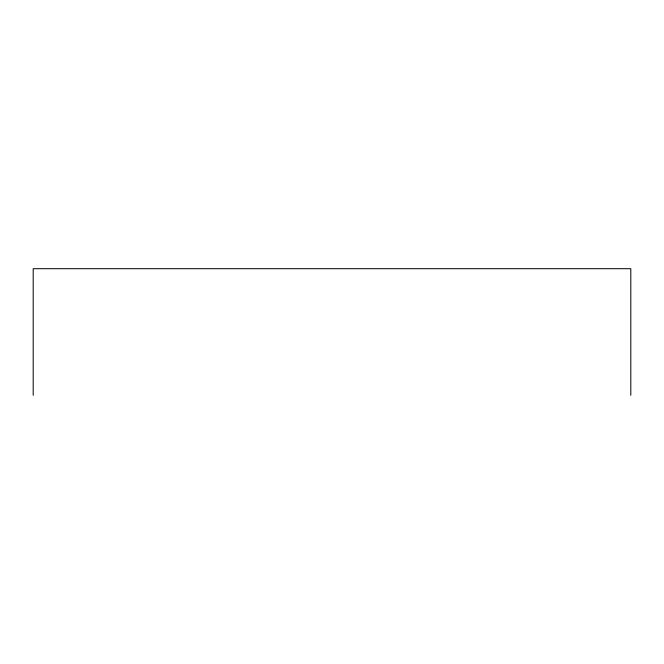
<?xml version="1.0" encoding="UTF-8"?>
<svg xmlns="http://www.w3.org/2000/svg" width="664" height="664" viewBox="0 0 664 664"><rect width="100%" height="100%" fill="white"/><g stroke="black" fill="none" stroke-linecap="round" stroke-linejoin="round"><path stroke-width="1" d="M630.8 395.304L630.8 268.696L33.2 268.696L33.2 395.304"/></g></svg>
